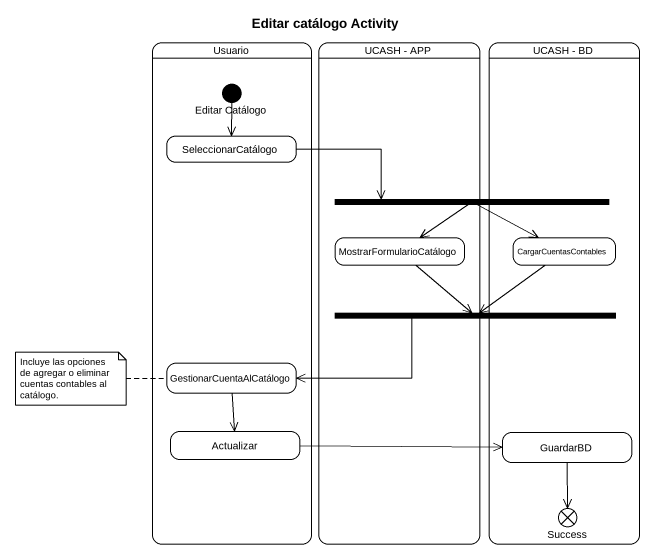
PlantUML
@startuml
title Editar catálogo Activity
hide empty description
state Usuario {
  state "Editar Catálogo" as Editar_Catálogo <<start>>
  state SeleccionarCatálogo
  state GestionarCuentaAlCatálogo
  state Actualizar
}
state "UCASH - APP" as UCASH_APP {
  state MostrarFormularioCatálogo
}
state "UCASH - BD" as UCASH_BD {
  state CargarCuentasContables
  state GuardarBD
  state Success <<end>>
}
state fork1 <<fork>>
state fork2 <<join>>
Editar_Catálogo --> SeleccionarCatálogo
SeleccionarCatálogo -right-> fork1
fork1 --> MostrarFormularioCatálogo
fork1 -right-> CargarCuentasContables
MostrarFormularioCatálogo --> fork2
CargarCuentasContables --> fork2
fork2 -left-> GestionarCuentaAlCatálogo
GestionarCuentaAlCatálogo --> Actualizar
Actualizar -right-> GuardarBD
GuardarBD --> Success
note left of GestionarCuentaAlCatálogo : Incluye las opciones de agregar o eliminar cuentas contables al catálogo.
@enduml
